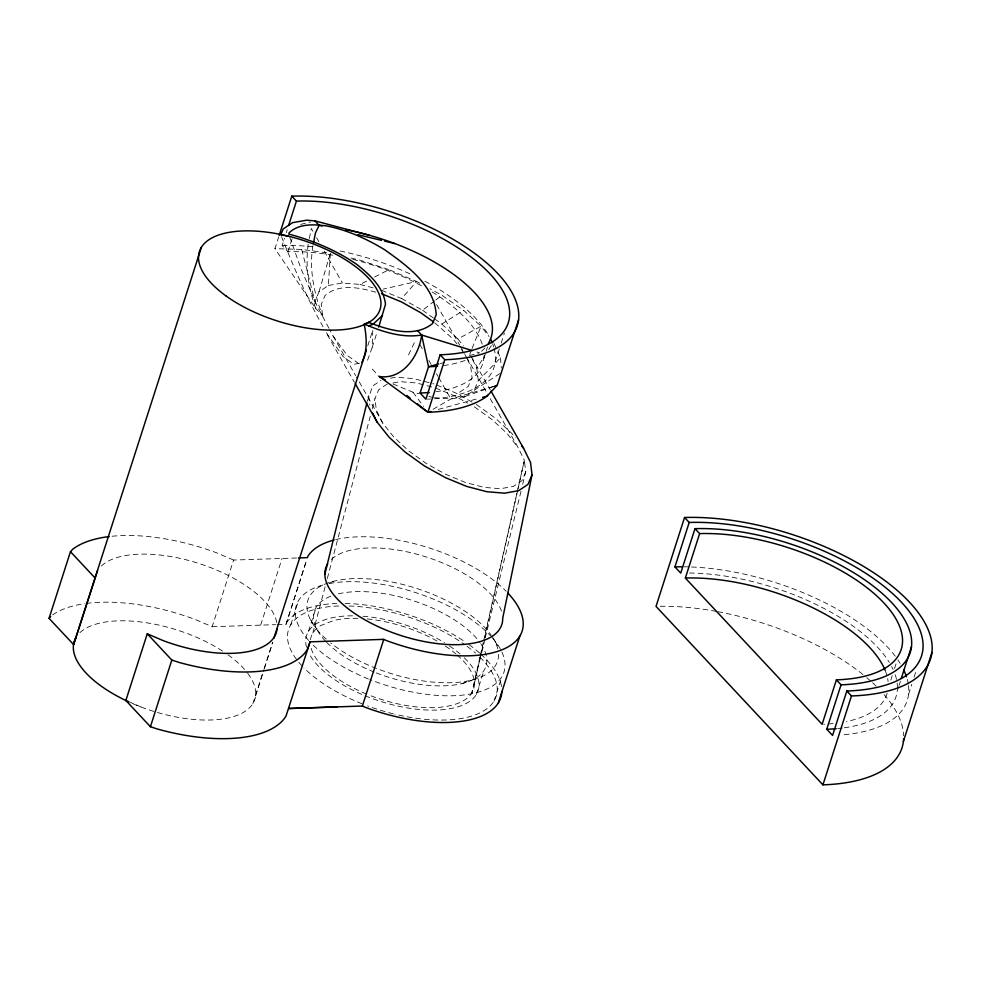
<?xml version="1.0" encoding="UTF-8"?>
<svg xmlns="http://www.w3.org/2000/svg" width="981" height="981" viewBox="0 0 981 981"><rect width="100%" height="100%" fill="white"/><g stroke="black" fill="none" stroke-linecap="round" stroke-linejoin="round"><path stroke-width="0.74" stroke-dasharray="4.91 3.68" d="M372.78 330.376L372.179 347.495L367.286 360.947M312.939 245.777C308.819 269.358 314.202 293.589 322.541 315.686L315.833 308.696L314.95 301.388L319.021 291.762L328.377 285.483L330.352 253.282L301.682 249.419L274.925 248.671L278.678 236.997M308.181 244.269C305.25 265.851 308.365 288.267 315.833 308.696L274.925 248.671M309.322 238.53L311.308 228.475L313.577 232.46M474.461 683.291L481.119 653.567M481.45 652.071L483.437 643.156M484.773 637.209L517.71 490.083M518.042 488.599L524.369 460.359L517.943 447.262L487.68 394.19M479.942 657.123L471.861 692.893L481.266 654.302M480.273 655.627L483.302 642.212M483.645 640.728L516.962 493.149M517.294 491.665L524.369 460.359L525.742 471.738L522.493 485.092M481.634 652.819L484.884 639.465M485.239 637.981L521.046 491.04M367.213 401.499L372.731 385.962L380.922 380.469M312.865 633.064L325.361 585.89M327.311 578.508L370.254 416.336M372.204 408.954L374.938 398.642L378.703 389.751L387.336 383.951M277.083 624.603L286.035 624.308L306.845 559.329M319.021 291.762L330.352 253.282M332.866 255.195A135.145 60.307 17.8 0 0 287.948 251.749L282.16 245.557L284.453 238.383M286.305 232.644L287.225 229.775M287.948 251.749L292.166 238.616M86.303 603.425A130.399 58.186 17.8 0 1 195.844 619.734L212.166 626.724L233.576 560.053L296.985 557.981M260.652 625.13L282.062 558.471M252.877 703.659L263.619 670.195M264.085 668.735L272.497 642.555M367.789 345.753L373.001 329.518M255.624 695.823L263.999 669.741M264.465 668.294L272.841 642.199M372.179 347.495L377.329 331.455M286.035 624.308L306.979 559.084M290.781 624.75L298.567 600.507M308.451 631.408L316.238 607.165M483.805 358.592L485.681 352.755M486.147 351.296L487.557 346.918M495.184 361.768L499.329 348.868M501.168 343.129L504.393 333.099M476.288 694.56L484.062 670.317M493.946 701.207L501.732 676.964M890.846 680.054L892.22 675.75M894.525 668.576L896.364 662.849M898.571 686.896L897.186 691.188A149.37 66.647 17.8 0 1 843.77 727.865M899.025 685.461L900.411 681.157M908.578 694.364L911.79 684.333M914.096 677.16L916.401 669.998M471.542 349.886L469.862 354.067L471.763 357.93M472.094 348.5L481.046 326.232L463.633 310.364L441.904 295.256L429.972 288.745M434.644 397.648L450.88 398.985L464.884 396.496L474.252 390.217L478.323 380.579L500.457 357.857L496.975 350.07M525.742 471.738L521.99 480.629L513.345 486.429L500.42 488.722L484.074 487.373L465.423 482.48L445.754 474.35L426.392 463.559L408.672 450.831L393.786 437.036L382.749 423.118L356.41 376.925M408.55 354.914L415.625 340.002M478.323 380.579L476.827 368.255L484.761 355.882M488.722 349.69L493.48 342.271M381.621 290.302L401.609 298.555L416.704 281.51L420.677 283.681M401.609 298.555L422.578 310.254L434.657 300.885M435.871 299.941L441.904 295.256M459.635 392.216L468.28 386.428L472.033 377.538L470.659 366.158L467.447 359.61M474.252 390.217L501.708 372.388M434.583 318.874L441.781 324.037L463.633 310.364M433.026 409.31L450.88 398.985L495.724 385.741M441.781 324.037L457.906 338.985L481.046 326.232L489.041 336.544M328.377 285.483L342.394 282.994L360.101 284.441L366.661 281.081M374.546 277.047L388.991 269.64L416.704 281.51L383.203 289.101M329.175 582.996L334.374 581.071M462.014 683.598L471.113 680.238M464.884 396.496L494.363 386.281M359.254 363.228L354.031 364.331L343.068 356.508L325.827 331.983M440.187 363.571L444.565 362.381M469.372 355.613L479.574 352.829L476.68 351.934M438.274 409.433L479.66 398.139M300.664 224.416L310.634 221.939M390.499 378.188L396.103 377.195L413.81 378.654L434.007 383.963M393.087 382.933L400.273 381.646L416.618 382.995L433.823 387.52M212.166 626.724L275.587 624.652M359.009 363.73L347.286 355.478L333.086 336.017L329.641 329.567M350.99 258.064L359.831 260.112L388.991 269.64M360.101 284.441L374.521 288.242M375.809 292.191C359.487 287.531 339.046 283.337 324.993 295.551L321.228 304.441L322.614 315.821M392.989 383.963L412.976 392.216L418.74 393.737M428.844 396.385L433.173 397.526M436.668 385.055L455.319 392.768L472.351 402.259M435.257 387.9L454.939 396.03L467.839 403.228M233.576 560.053L217.255 553.063A130.399 58.186 17.8 0 0 110.497 536.411M128.511 701.599L141.779 707.289M372.326 369.101L378.249 375.429M422.578 310.254L433.381 318.016M434.767 322.798L453.197 339.144L456.876 343.779M476.288 404.454L495.491 418.249L511.616 433.185L515.295 437.833M474.289 406.821L492.021 419.549L506.907 433.344L517.943 447.262M457.906 338.985L463.424 345.95M461.475 349.579L465.742 355.711M412.976 392.216L423.522 406.367M495.025 641.525L499.66 648.367M310.462 619.784L316.667 628.907M471.37 356.716L490.292 389.886M436.631 304.65L459.758 345.214M460.494 346.514L462.738 350.438M466.502 357.035L486.919 392.866M419.794 344.466L422.823 349.788M428.893 360.419L431.162 364.417M436.471 373.724L437.992 376.385M438.752 377.71L450.88 398.985M316.618 237.782L318.886 241.767M324.196 251.075L342.394 282.994M333.086 336.017L355.662 375.613M327.188 334.546L354.423 382.308M328.954 328.267L317.452 306.783L301.29 269.456L289.248 235.722M323.08 326.857C306.746 297.77 293.711 267.004 281.277 236.09M472.388 359.218L476.827 368.255M464.871 354.362L466.797 358.298M382.749 423.118L376.324 410.021L374.938 398.642M494.068 343.571L496.386 348.77M301.682 249.419L314.95 301.388M368.66 395.588L369.825 405.178M500.457 357.857L501.328 368.034M247.678 673.273A94.838 42.318 17.8 0 1 230.866 717.332A94.838 42.318 17.8 0 1 131.834 703.254M79.939 632.659A94.838 42.318 17.8 0 1 223.19 651.507M228.046 654.83A94.838 42.318 17.8 0 1 247.151 672.574M52.606 614.915A130.399 58.186 17.8 0 1 84.942 603.609M660.201 606.295A170.706 76.175 17.8 0 1 716.486 611.421M717.933 611.69A170.706 76.175 17.8 0 1 865.585 676.694M866.787 677.699A170.706 76.175 17.8 0 1 871.447 681.77M872.575 682.788A170.706 76.175 17.8 0 1 877.909 687.926M884.04 694.499A170.706 76.175 17.8 0 1 903.648 735.775M908.516 685.547A161.227 71.944 17.8 0 1 841.6 734.941M683.818 566.797A161.227 71.944 17.8 0 1 689.937 566.932M691.482 566.993A161.227 71.944 17.8 0 1 897.002 658.643M897.823 659.833A161.227 71.944 17.8 0 1 900.104 663.34M907.29 679.392A161.227 71.944 17.8 0 1 908.296 684.027M842.299 728.049A149.37 66.647 17.8 0 1 837.774 728.552M689.447 573.014A149.37 66.647 17.8 0 1 889.338 662.445M891.68 666.565A149.37 66.647 17.8 0 1 893.029 669.3M895.187 674.683A149.37 66.647 17.8 0 1 896.928 681.611M897.137 683.021A149.37 66.647 17.8 0 1 897.394 688.539M887.167 693.175A139.891 62.416 17.8 0 1 846.395 721.575M833.151 723.573A139.891 62.416 17.8 0 1 823.733 724.236M885.083 670.182A139.891 62.416 17.8 0 1 886.959 675.664M887.658 678.644A139.891 62.416 17.8 0 1 888.099 681.574M457.023 654.867A85.359 38.087 17.8 0 1 459.868 702.531A85.359 38.087 17.8 0 1 367.765 694.56M366.404 693.996A85.359 38.087 17.8 0 1 310.744 646.663M310.437 639.771A85.359 38.087 17.8 0 1 320.873 625.498L333.761 620.483A85.359 38.087 17.8 0 1 357.942 618.361M367.213 618.95A85.359 38.087 17.8 0 1 437.943 641.537M445.337 646.074A85.359 38.087 17.8 0 1 455.895 653.91M286.366 623.094A113.808 50.779 17.8 0 1 336.728 603.499M345.14 603.45A113.808 50.779 17.8 0 1 465.57 642.175M469.028 644.615A113.808 50.779 17.8 0 1 479.672 653.125M480.739 654.094A113.808 50.779 17.8 0 1 501.622 687.252M479.807 657.062A109.063 48.67 17.8 0 1 422.026 718.987M420.481 718.803A109.063 48.67 17.8 0 1 394.877 714.193M393.369 713.825A109.063 48.67 17.8 0 1 367.568 705.891M362.038 703.769A109.063 48.67 17.8 0 1 303.926 667.902M302.025 665.927A109.063 48.67 17.8 0 1 341.829 605.915M349.064 605.988A109.063 48.67 17.8 0 1 464.675 644.554M467.115 646.32A109.063 48.67 17.8 0 1 475.54 653.101M335.637 539.648A113.808 50.779 17.8 0 1 506.184 591.298M101.35 565.988A94.838 42.318 17.8 0 1 199.952 563.805A94.838 42.318 17.8 0 1 276.912 623.364M331.284 559.489A92.472 41.263 17.8 0 1 423.89 556.239A92.472 41.263 17.8 0 1 501.647 611.825M464.221 657.711A90.093 40.196 17.8 0 1 428.672 710.072A90.093 40.196 17.8 0 1 308.88 653.15M306.562 647.215A90.093 40.196 17.8 0 1 354.006 615.835M362.982 616.252A90.093 40.196 17.8 0 1 444.467 642.702M449.506 645.952A90.093 40.196 17.8 0 1 460.064 653.947M501.904 652.083A109.063 48.67 17.8 0 1 472.523 693.592A109.063 48.67 17.8 0 1 369.825 679.526M368.439 678.975A109.063 48.67 17.8 0 1 309.8 641.684M308.672 640.458A109.063 48.67 17.8 0 1 325.263 584.431M329.187 583.597A109.063 48.67 17.8 0 1 490.488 635.786M492.72 638.263A109.063 48.67 17.8 0 1 501.217 650.636M498.52 654.352A99.584 44.427 17.8 0 1 436.937 682.42A99.584 44.427 17.8 0 1 330.756 642.996M326.219 639.158A99.584 44.427 17.8 0 1 355.343 578.569A99.584 44.427 17.8 0 1 491.322 635.394M492.168 636.644A99.584 44.427 17.8 0 1 498.311 651.617M480.751 643.708A90.093 40.196 17.8 0 1 464.087 683.058A90.093 40.196 17.8 0 1 375.625 672.647M374.178 672.071A90.093 40.196 17.8 0 1 326.415 642.114M325.52 641.169A90.093 40.196 17.8 0 1 330.891 596.166M338.286 593.885A90.093 40.196 17.8 0 1 479.893 642.469M494.019 348.12A147.003 65.592 17.8 0 1 427.458 399.169M282.16 245.557A147.003 65.592 17.8 0 1 314.619 246.967M340.015 251.001A147.003 65.592 17.8 0 1 412.707 275.134M424.871 281.228A147.003 65.592 17.8 0 1 489.041 336.176M492.756 344.208A147.003 65.592 17.8 0 1 493.639 346.82M484.001 355.919A135.145 60.307 17.8 0 1 433.663 392.008M352.792 259.389A135.145 60.307 17.8 0 1 423.522 286.918M432.167 291.982A135.145 60.307 17.8 0 1 482.726 346.035M485.019 347.887A135.145 60.307 17.8 0 1 480.776 351.897M465.043 360.468A135.145 60.307 17.8 0 1 442.1 365.741"/><path stroke-width="1.47" d="M313.503 242.92L315.477 232.938L319.083 225.336L314.913 220.872L306.587 220.185L292.571 222.675L283.215 228.953L280.738 234.802L288.855 236.298M417.489 330.548L421.658 335.012C419.132 355.809 402.651 380.125 379.23 376.483L427.924 412.265A156.482 69.823 17.8 0 0 487.042 396.128L497.171 385.312L518.569 319.867M491.04 391.211L523.572 448.268L530.537 462.456L532.033 474.779L502.701 618.312A92.472 41.263 17.8 0 1 403.007 636.178A92.472 41.263 17.8 0 1 327.642 563.903M324.834 574.314L366.845 402.983M378.727 327.078L385.508 304.196C383.375 286.857 369.714 274.717 356.802 264.429C336.201 250.204 312.939 240.504 288.819 234.079L289.187 232.742C299.401 223.153 314.239 224.355 327.102 225.998C347.666 230.204 366.919 238.923 384.773 249.812C406.931 265.655 434.362 285.079 436.226 314.729L432.474 323.62C414.154 338.322 388.218 329.812 368.5 322.406M201.399 247.273L73.612 644.603L49.05 618.349L70.46 551.678L72.925 549.041A130.399 58.186 17.8 0 1 109.099 536.582M73.612 644.603L97.609 570.513M508.048 593.235A113.808 50.779 17.8 0 1 501.242 650.084A113.808 50.779 17.8 0 1 386.453 640.544L383.767 639.354L310.07 641.844L285.998 716.118A130.399 58.186 17.8 0 1 157.536 729.055L150.412 726.725L125.85 700.471L147.26 633.8L163.177 640.618A94.838 42.318 17.8 0 0 277.022 629.152M279.144 235.538L291.786 196.151A156.482 69.823 17.8 0 1 497.919 273.711A156.482 69.823 17.8 0 1 444.785 359.733L427.924 412.265L417.391 403.89M288.598 225.483L296.421 201.105L291.786 196.151M150.412 726.725L171.822 660.054L147.26 633.8M382.48 315.404L373.025 324.282M273.895 638.19L366.391 350.119M296.421 201.105A147.003 65.592 17.8 0 1 490.059 273.969A147.003 65.592 17.8 0 1 440.15 354.779L425.877 399.218L420.089 393.025L428.513 366.759L421.658 335.012C402.087 338.335 382.136 331.639 364.233 324.073C366.502 336.691 367.936 350.499 361.915 362.332M337.157 706.933L288.672 708.515L362.369 706.026L383.767 639.354M498.36 702.862L519.771 636.191M822.924 784.849L851.459 695.958A170.706 76.175 17.8 0 0 909.412 602.113A170.706 76.175 17.8 0 0 684.554 517.502L656.019 606.393L822.924 784.849A170.706 76.175 17.8 0 0 903.636 738.595M689.189 522.456A161.227 71.944 17.8 0 1 901.564 602.371A161.227 71.944 17.8 0 1 846.824 691.004L832.562 735.443L826.762 729.251L841.036 684.812A149.37 66.647 17.8 0 0 891.741 602.69A149.37 66.647 17.8 0 0 694.989 528.661L680.716 573.1L674.928 566.908L689.189 522.456L684.554 517.502M699.625 533.615A139.891 62.416 17.8 0 1 883.881 602.947A139.891 62.416 17.8 0 1 836.401 679.845L822.127 724.297L685.351 578.054L699.625 533.615L694.989 528.661M901.331 678.288L911.459 646.749M903.415 741.354L931.95 652.463M310.07 641.844L307.409 649.459A130.399 58.186 17.8 0 1 178.934 662.383L171.822 660.054M532.033 474.779L527.962 484.418L518.593 490.696L504.59 493.185L486.883 491.726L466.686 486.417L445.374 477.612L424.393 465.926L405.19 452.131L389.065 437.195L377.109 422.112L355.183 383.632M49.05 618.349L50.705 616.583M364.233 324.073L369.163 322.148M368.758 325.937L373.136 324.233M494.363 386.281L497.171 385.312M438.728 363.976L428.513 366.759A135.145 60.307 17.8 0 0 437.685 366.207M427.924 412.265L430.88 411.456M482.615 397.33L487.042 396.128M298.482 557.931L307.445 557.637L307.776 556.423A113.808 50.779 17.8 0 1 334.116 540.028M319.083 225.336L322.062 226.047M357.734 234.643L381.511 240.37M384.491 241.081L394.889 243.595M314.913 220.872L369.714 235.354M421.658 335.012L472.339 350.597M381.548 293.699L401.229 301.829L420.579 312.62L433.577 321.952M125.85 700.471L128.511 701.599M362.369 706.026L365.042 707.215A113.808 50.779 17.8 0 0 501.806 691.58M379.23 376.483L385.447 379.941M406.87 395.515L410.377 398.298M836.401 679.845L841.036 684.812M846.824 691.004L851.459 695.958M440.15 354.779L444.785 359.733M70.46 551.678L95.01 577.932M521.733 445.95L523.572 448.268M372.682 413.087L377.109 422.112M126.316 700.728A94.838 42.318 17.8 0 1 76.211 637.184M674.928 566.908A161.227 71.944 17.8 0 1 682.31 566.797M903.795 670.121A161.227 71.944 17.8 0 1 906.493 676.792M836.241 728.699A149.37 66.647 17.8 0 1 826.762 729.251M685.351 578.054A139.891 62.416 17.8 0 1 885.083 670.182M429.261 392.474A135.145 60.307 17.8 0 1 420.089 393.025M345.655 229.726A135.145 60.307 17.8 0 1 488.33 343.485M490.463 338.874A147.003 65.592 17.8 0 1 492.254 342.884M225.851 295.821A94.838 42.318 17.8 0 0 378.065 313.748A94.838 42.318 17.8 0 0 265.275 231.957A94.838 42.318 17.8 0 0 225.851 295.821"/></g></svg>
